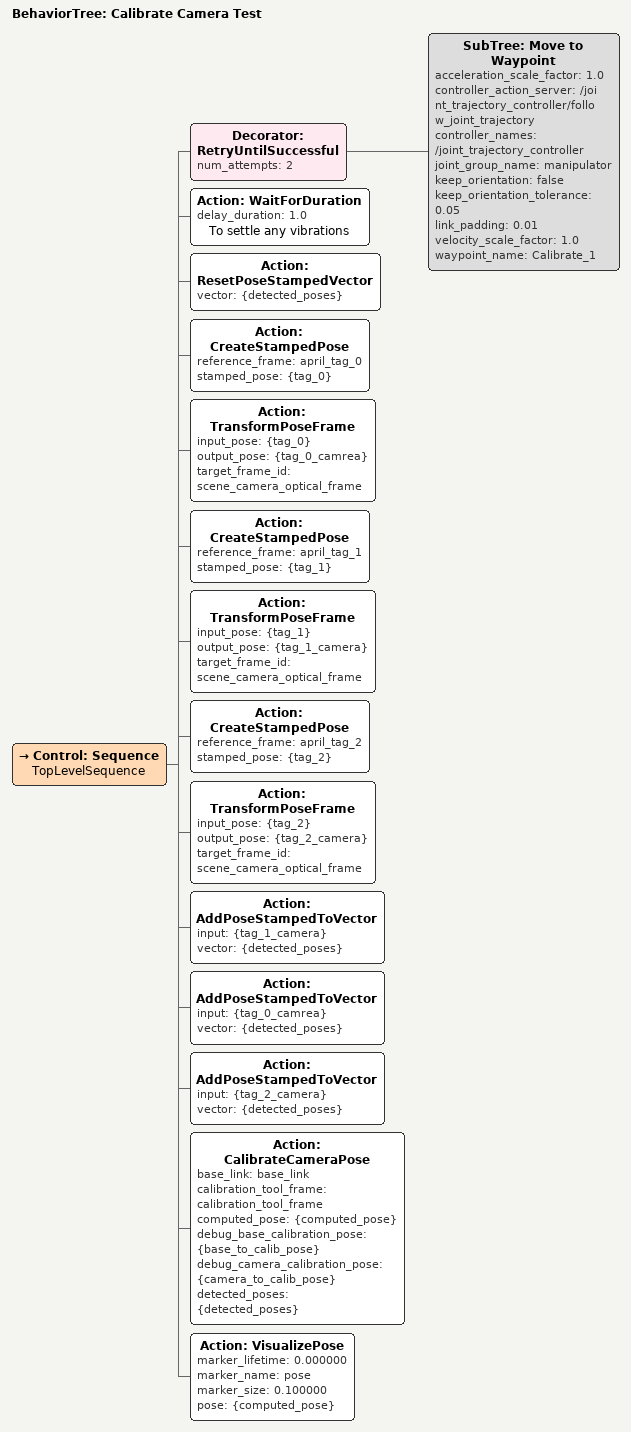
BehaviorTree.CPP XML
<?xml version='1.0' encoding='utf-8'?>
<root BTCPP_format="4" main_tree_to_execute="Calibrate Camera Test">
  <BehaviorTree ID="Calibrate Camera Test" _description="">
    <Control ID="Sequence" name="TopLevelSequence">
      <Decorator ID="RetryUntilSuccessful" num_attempts="2">
        <SubTree ID="Move to Waypoint" acceleration_scale_factor="1.0" controller_action_server="/joint_trajectory_controller/follow_joint_trajectory" controller_names="/joint_trajectory_controller" joint_group_name="manipulator" keep_orientation="false" keep_orientation_tolerance="0.05" link_padding="0.01" velocity_scale_factor="1.0" waypoint_name="Calibrate_1"/>
      </Decorator>
      <Action ID="WaitForDuration" delay_duration="1.0" name="To settle any vibrations"/>
      <Action ID="ResetPoseStampedVector" vector="{detected_poses}"/>
      <Action ID="CreateStampedPose" reference_frame="april_tag_0" stamped_pose="{tag_0}"/>
      <Action ID="TransformPoseFrame" input_pose="{tag_0}" output_pose="{tag_0_camrea}" target_frame_id="scene_camera_optical_frame"/>
      <Action ID="CreateStampedPose" reference_frame="april_tag_1" stamped_pose="{tag_1}"/>
      <Action ID="TransformPoseFrame" input_pose="{tag_1}" output_pose="{tag_1_camera}" target_frame_id="scene_camera_optical_frame"/>
      <Action ID="CreateStampedPose" reference_frame="april_tag_2" stamped_pose="{tag_2}"/>
      <Action ID="TransformPoseFrame" input_pose="{tag_2}" output_pose="{tag_2_camera}" target_frame_id="scene_camera_optical_frame"/>
      <Action ID="AddPoseStampedToVector" input="{tag_1_camera}" vector="{detected_poses}"/>
      <Action ID="AddPoseStampedToVector" input="{tag_0_camrea}" vector="{detected_poses}"/>
      <Action ID="AddPoseStampedToVector" input="{tag_2_camera}" vector="{detected_poses}"/>
      <Action ID="CalibrateCameraPose" base_link="base_link" calibration_tool_frame="calibration_tool_frame" computed_pose="{computed_pose}" debug_base_calibration_pose="{base_to_calib_pose}" debug_camera_calibration_pose="{camera_to_calib_pose}" detected_poses="{detected_poses}"/>
      <Action ID="VisualizePose" marker_lifetime="0.000000" marker_name="pose" marker_size="0.100000" pose="{computed_pose}"/>
    </Control>
  </BehaviorTree>
</root>
